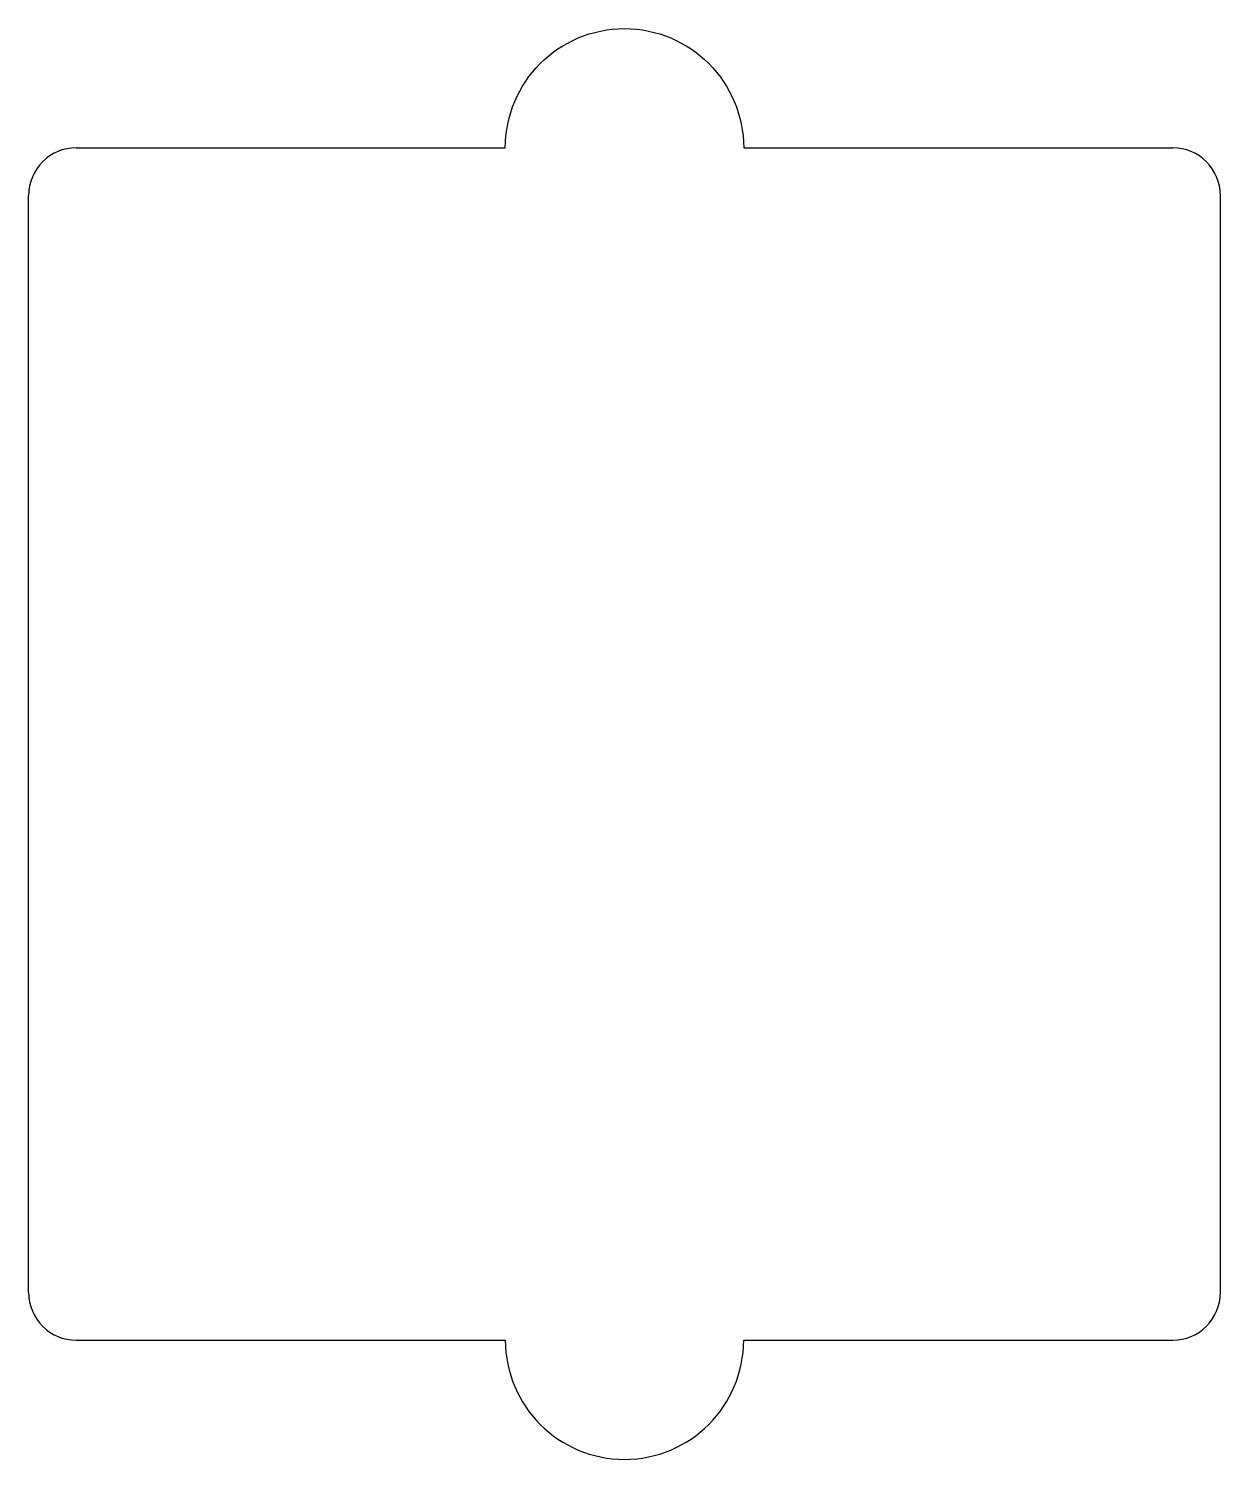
# Model space of a CAD drawing. Extents: x 0 to 20, y -2 to 22.
import ezdxf

# ---------------------------------------------------------------- set-up
doc = ezdxf.new("R2010")
doc.units = 0
doc.layers.add('MODELSKETCH_VISIBLE', color=7, linetype='CONTINUOUS')

msp = doc.modelspace()

# ---------------------------------------------------------------- linework, layer by layer
at = {"layer": 'MODELSKETCH_VISIBLE'}
for p, q in [((0.8, 20), (8, 20)), ((12, 20), (19.2, 20)), ((0, 0.8), (0, 19.2)), ((20, 0.8), (20, 19.2)), ((0.8, 0), (8, 0)), ((12, 0), (19.2, 0))]:
    msp.add_line(p, q, dxfattribs=at)
at = {"layer": 'MODELSKETCH_VISIBLE', "extrusion": (0, 0, -1)}
msp.add_arc((-10, 20), 2, 0, 180, dxfattribs=at)
at = {"layer": 'MODELSKETCH_VISIBLE'}
for centre, radius, start, end in [((0.8, 19.2), 0.8, 90, 180), ((19.2, 19.2), 0.8, 0, 90), ((0.8, 0.8), 0.8, 180, 270), ((19.2, 0.8), 0.8, 270, 0), ((10, 0), 2, 180, 0)]:
    msp.add_arc(centre, radius, start, end, dxfattribs=at)

doc.saveas('drawing.dxf')
